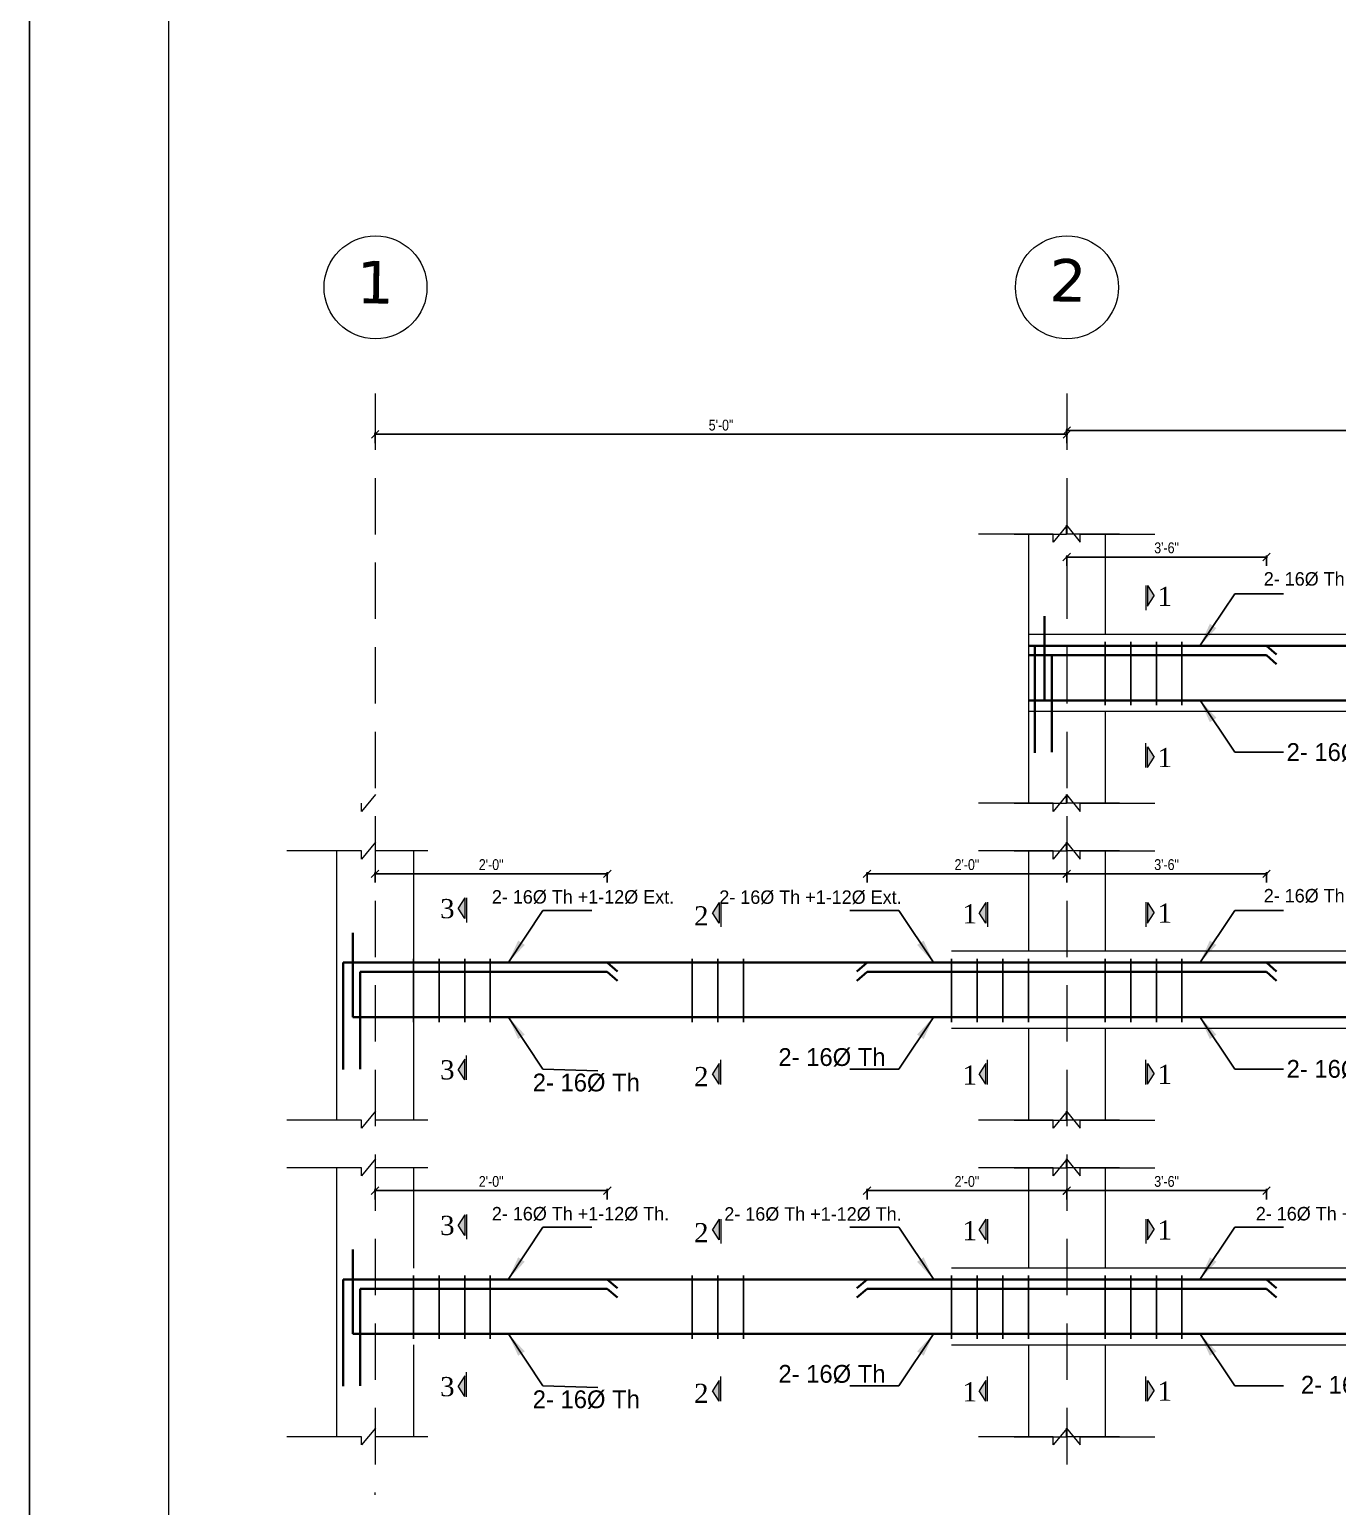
# Model space of a CAD drawing. Header units: inches. Extents: x 45643 to 70559, y -8725 to 1713.
# Drawn here: x 67381.6 to 67816.9, y -4238.4 to -3747.1 of the extents above; entities that cross this region are included whole.
import ezdxf

# ---------------------------------------------------------------- set-up
doc = ezdxf.new("R2010")
doc.units = ezdxf.units.IN
doc.header["$MEASUREMENT"] = 0
doc.linetypes.add('CENTER2', pattern=[1.125, 0.75, -0.125, 0.125, -0.125])
doc.linetypes.add('DASHED2', pattern=[0.375, 0.25, -0.125])
for name, color, linetype, lineweight in [('BEAM', 212, 'Continuous', 9), ('cenline', 170, 'CENTER2', 9), ('door', 3, 'Continuous', 13), ('ELE1', 3, 'Continuous', 9), ('Line', 7, 'Continuous', 15), ('Line 0.35', 130, 'Continuous', 35), ('REN', 140, 'Continuous', 35), ('Side-1', 11, 'Continuous', 18), ('Text', 7, 'Continuous', 9)]:
    doc.layers.add(name, color=color, linetype=linetype, lineweight=lineweight)
for name, color, linetype in [('DIM', 5, 'Continuous'), ('floorhatch', 43, 'Continuous'), ('STIRRUP', 10, 'Continuous')]:
    doc.layers.add(name, color=color, linetype=linetype)
doc.styles.add('Dks', font='ARIALN.TTF', dxfattribs={"height": 8})
doc.styles.add('ordinary', font='ARIALN.TTF')
doc.styles.add('sb', font='BKANT.TTF', dxfattribs={"height": 8})
doc.styles.get("Standard").update_dxf_attribs({"font": 'times.ttf'})
doc.dimstyles.new('1-4', dxfattribs={"dimscale": 0.1, "dimtxt": 36, "dimasz": 25, "dimexe": 5.625, "dimexo": 36, "dimgap": 12, "dimtad": 1, "dimzin": 0, "dimdsep": 46, "dimlunit": 4, "dimtxsty": 'ordinary', "dimblk": 'OBLIQUE', "dimcen": 1, "dimdle": 3, "dimclrt": 7, "dimadec": 3, "dimazin": 0, "dimtfac": 1, "dimtix": 1, "dimtofl": 0, "dimtmove": 0, "dimatfit": 3, "dimfxl": 29.1875, "dimfxlon": 1, "dimtolj": 1, "dimtzin": 0, "dimarcsym": 0})
doc.dimstyles.new('Dks', dxfattribs={"dimtxt": 8, "dimasz": 8, "dimexe": 6, "dimexo": 6, "dimgap": 0.03125, "dimtad": 0, "dimdec": 0, "dimzin": 0, "dimdsep": 46, "dimlunit": 3, "dimtxsty": 'Dks', "dimcen": 0.09375, "dimclrd": 256, "dimclre": 256, "dimclrt": 256, "dimadec": 0, "dimazin": 0, "dimtfac": 1, "dimtdec": 0, "dimtix": 1, "dimtmove": 2, "dimatfit": 3, "dimfxl": 1, "dimfrac": 2, "dimtolj": 1, "dimtzin": 0, "dimlwe": -1, "dimarcsym": 0})

# ---------------------------------------------------------------- blocks, each defined once
blk = doc.blocks.new('vrwa')
at = {"layer": 'Line', "linetype": 'Continuous'}
for points in [[(64431.27, 382588.92), (64427.13, 382595.36), (64427.13, 382582.49)], [(64431.27, 382488.21), (64427.13, 382481.77), (64427.13, 382494.64)]]:
    blk.add_hatch(color=256, dxfattribs=at).paths.add_polyline_path(points)
at = {"layer": 'door', "linetype": 'Continuous'}
for p, q in [((64426.1, 382595.46), (64426.1, 382580.11)), ((64427.13, 382595.36), (64427.13, 382582.49)), ((64427.13, 382595.36), (64431.27, 382588.92)), ((64427.13, 382582.49), (64431.27, 382588.92)), ((64426.1, 382481.67), (64426.1, 382497.02)), ((64427.13, 382481.77), (64427.13, 382494.64)), ((64427.13, 382494.64), (64431.27, 382488.21)), ((64427.13, 382481.77), (64431.27, 382488.21))]:
    blk.add_line(p, q, dxfattribs=at)
blk = doc.blocks.new('_Oblique')
at = {"color": 0, "linetype": 'ByBlock', "lineweight": -2}
blk.add_line((-0.5, -0.5), (0.5, 0.5), dxfattribs=at)
blk = doc.blocks.new('*D1134')
at = {"layer": 'Defpoints', "color": 0, "linetype": 'Continuous', "transparency": 16777216}
for p in [(67573.93, -4027.96), (67496.62, -4057.5, -1.6), (67573.93, -4057.5, -1.6)]:
    blk.add_point(p, dxfattribs=at)
at = {"layer": 'Line 0.35', "color": 0, "linetype": 'Continuous', "lineweight": -2, "transparency": 16777216}
for p, q in [((67496.32, -4027.96), (67574.23, -4027.96)), ((67496.62, -4030.88), (67496.62, -4027.4)), ((67573.93, -4030.88), (67573.93, -4027.4))]:
    blk.add_line(p, q, dxfattribs=at)
at = {"layer": 'Line 0.35', "color": 0, "linetype": 'Continuous', "lineweight": -2, "transparency": 16777216, "xscale": 2.5, "yscale": 2.5, "zscale": 2.5, "rotation": 180}
blk.add_blockref('_Oblique', (67496.62, -4027.96), dxfattribs=at)
at = {"layer": 'Line 0.35', "color": 0, "linetype": 'Continuous', "lineweight": -2, "transparency": 16777216, "xscale": 2.5, "yscale": 2.5, "zscale": 2.5}
blk.add_blockref('_Oblique', (67573.93, -4027.96), dxfattribs=at)
at = {"layer": 'Line 0.35', "color": 7, "linetype": 'Continuous', "transparency": 16777216, "insert": (67535.28, -4024.92), "char_height": 3.6, "attachment_point": 5, "style": 'ordinary'}
blk.add_mtext('\\A1;2\'-0"', dxfattribs=at)
blk = doc.blocks.new('*D1138')
at = {"layer": 'Defpoints', "color": 0, "linetype": 'Continuous', "transparency": 16777216}
for p in [(67573.93, -4133.36), (67496.62, -4162.89, -1.6), (67573.93, -4162.89, -1.6)]:
    blk.add_point(p, dxfattribs=at)
at = {"layer": 'Line 0.35', "color": 0, "linetype": 'Continuous', "lineweight": -2, "transparency": 16777216}
for p, q in [((67496.32, -4133.36), (67574.23, -4133.36)), ((67496.62, -4136.27), (67496.62, -4132.8)), ((67573.93, -4136.27), (67573.93, -4132.8))]:
    blk.add_line(p, q, dxfattribs=at)
at = {"layer": 'Line 0.35', "color": 0, "linetype": 'Continuous', "lineweight": -2, "transparency": 16777216, "xscale": 2.5, "yscale": 2.5, "zscale": 2.5, "rotation": 180}
blk.add_blockref('_Oblique', (67496.62, -4133.36), dxfattribs=at)
at = {"layer": 'Line 0.35', "color": 0, "linetype": 'Continuous', "lineweight": -2, "transparency": 16777216, "xscale": 2.5, "yscale": 2.5, "zscale": 2.5}
blk.add_blockref('_Oblique', (67573.93, -4133.36), dxfattribs=at)
at = {"layer": 'Line 0.35', "color": 7, "linetype": 'Continuous', "transparency": 16777216, "insert": (67535.28, -4130.32), "char_height": 3.6, "attachment_point": 5, "style": 'ordinary'}
blk.add_mtext('\\A1;2\'-0"', dxfattribs=at)
blk = doc.blocks.new('*D1151')
at = {"layer": 'Defpoints', "color": 0, "linetype": 'Continuous', "transparency": 16777216}
for p in [(67726.83, -4027.96), (67726.83, -4053.71, -1.6), (67660.36, -4057.5, -1.6)]:
    blk.add_point(p, dxfattribs=at)
at = {"layer": 'Line 0.35', "color": 0, "linetype": 'Continuous', "lineweight": -2, "transparency": 16777216}
for p, q in [((67660.06, -4027.96), (67727.13, -4027.96)), ((67660.36, -4030.88), (67660.36, -4027.4)), ((67726.83, -4030.87), (67726.83, -4027.4))]:
    blk.add_line(p, q, dxfattribs=at)
at = {"layer": 'Line 0.35', "color": 0, "linetype": 'Continuous', "lineweight": -2, "transparency": 16777216, "xscale": 2.5, "yscale": 2.5, "zscale": 2.5, "rotation": 180}
blk.add_blockref('_Oblique', (67660.36, -4027.96), dxfattribs=at)
at = {"layer": 'Line 0.35', "color": 0, "linetype": 'Continuous', "lineweight": -2, "transparency": 16777216, "xscale": 2.5, "yscale": 2.5, "zscale": 2.5}
blk.add_blockref('_Oblique', (67726.83, -4027.96), dxfattribs=at)
at = {"layer": 'Line 0.35', "color": 7, "linetype": 'Continuous', "transparency": 16777216, "insert": (67693.6, -4024.92), "char_height": 3.6, "attachment_point": 5, "style": 'ordinary'}
blk.add_mtext('\\A1;2\'-0"', dxfattribs=at)
blk = doc.blocks.new('*D1152')
at = {"layer": 'Defpoints', "color": 0, "linetype": 'Continuous', "transparency": 16777216}
for p in [(67793.29, -4027.96), (67726.81, -4057.5, -1.6), (67793.29, -4057.5, -1.6)]:
    blk.add_point(p, dxfattribs=at)
at = {"layer": 'Line 0.35', "color": 0, "linetype": 'Continuous', "lineweight": -2, "transparency": 16777216}
for p, q in [((67726.51, -4027.96), (67793.59, -4027.96)), ((67726.81, -4030.88), (67726.81, -4027.4)), ((67793.29, -4030.88), (67793.29, -4027.4))]:
    blk.add_line(p, q, dxfattribs=at)
at = {"layer": 'Line 0.35', "color": 0, "linetype": 'Continuous', "lineweight": -2, "transparency": 16777216, "xscale": 2.5, "yscale": 2.5, "zscale": 2.5, "rotation": 180}
blk.add_blockref('_Oblique', (67726.81, -4027.96), dxfattribs=at)
at = {"layer": 'Line 0.35', "color": 0, "linetype": 'Continuous', "lineweight": -2, "transparency": 16777216, "xscale": 2.5, "yscale": 2.5, "zscale": 2.5}
blk.add_blockref('_Oblique', (67793.29, -4027.96), dxfattribs=at)
at = {"layer": 'Line 0.35', "color": 7, "linetype": 'Continuous', "transparency": 16777216, "insert": (67760.05, -4024.92), "char_height": 3.6, "attachment_point": 5, "style": 'ordinary'}
blk.add_mtext('\\A1;3\'-6"', dxfattribs=at)
blk = doc.blocks.new('*D1153')
at = {"layer": 'Defpoints', "color": 0, "linetype": 'Continuous', "transparency": 16777216}
for p in [(67726.83, -4133.36), (67726.83, -4159.1, -1.6), (67660.36, -4162.89, -1.6)]:
    blk.add_point(p, dxfattribs=at)
at = {"layer": 'Line 0.35', "color": 0, "linetype": 'Continuous', "lineweight": -2, "transparency": 16777216}
for p, q in [((67660.06, -4133.36), (67727.13, -4133.36)), ((67660.36, -4136.27), (67660.36, -4132.8)), ((67726.83, -4136.27), (67726.83, -4132.8))]:
    blk.add_line(p, q, dxfattribs=at)
at = {"layer": 'Line 0.35', "color": 0, "linetype": 'Continuous', "lineweight": -2, "transparency": 16777216, "xscale": 2.5, "yscale": 2.5, "zscale": 2.5, "rotation": 180}
blk.add_blockref('_Oblique', (67660.36, -4133.36), dxfattribs=at)
at = {"layer": 'Line 0.35', "color": 0, "linetype": 'Continuous', "lineweight": -2, "transparency": 16777216, "xscale": 2.5, "yscale": 2.5, "zscale": 2.5}
blk.add_blockref('_Oblique', (67726.83, -4133.36), dxfattribs=at)
at = {"layer": 'Line 0.35', "color": 7, "linetype": 'Continuous', "transparency": 16777216, "insert": (67693.6, -4130.32), "char_height": 3.6, "attachment_point": 5, "style": 'ordinary'}
blk.add_mtext('\\A1;2\'-0"', dxfattribs=at)
blk = doc.blocks.new('*D1154')
at = {"layer": 'Defpoints', "color": 0, "linetype": 'Continuous', "transparency": 16777216}
for p in [(67793.29, -4133.36), (67726.81, -4162.89, -1.6), (67793.29, -4162.89, -1.6)]:
    blk.add_point(p, dxfattribs=at)
at = {"layer": 'Line 0.35', "color": 0, "linetype": 'Continuous', "lineweight": -2, "transparency": 16777216}
for p, q in [((67726.51, -4133.36), (67793.59, -4133.36)), ((67726.81, -4136.27), (67726.81, -4132.8)), ((67793.29, -4136.27), (67793.29, -4132.8))]:
    blk.add_line(p, q, dxfattribs=at)
at = {"layer": 'Line 0.35', "color": 0, "linetype": 'Continuous', "lineweight": -2, "transparency": 16777216, "xscale": 2.5, "yscale": 2.5, "zscale": 2.5, "rotation": 180}
blk.add_blockref('_Oblique', (67726.81, -4133.36), dxfattribs=at)
at = {"layer": 'Line 0.35', "color": 0, "linetype": 'Continuous', "lineweight": -2, "transparency": 16777216, "xscale": 2.5, "yscale": 2.5, "zscale": 2.5}
blk.add_blockref('_Oblique', (67793.29, -4133.36), dxfattribs=at)
at = {"layer": 'Line 0.35', "color": 7, "linetype": 'Continuous', "transparency": 16777216, "insert": (67760.05, -4130.32), "char_height": 3.6, "attachment_point": 5, "style": 'ordinary'}
blk.add_mtext('\\A1;3\'-6"', dxfattribs=at)
blk = doc.blocks.new('*D1155')
at = {"layer": 'Defpoints', "color": 0, "linetype": 'Continuous', "transparency": 16777216}
for p in [(67496.69, -3881.73), (67496.69, -3907.39), (67726.85, -3932.22)]:
    blk.add_point(p, dxfattribs=at)
at = {"layer": 'Line 0.35', "color": 0, "linetype": 'Continuous', "lineweight": -2, "transparency": 16777216}
for p, q in [((67727.15, -3881.73), (67496.39, -3881.73)), ((67496.69, -3884.65), (67496.69, -3881.17)), ((67726.85, -3884.65), (67726.85, -3881.17))]:
    blk.add_line(p, q, dxfattribs=at)
at = {"layer": 'Line 0.35', "color": 0, "linetype": 'Continuous', "lineweight": -2, "transparency": 16777216, "xscale": 2.5, "yscale": 2.5, "zscale": 2.5, "rotation": 180}
blk.add_blockref('_Oblique', (67496.69, -3881.73), dxfattribs=at)
at = {"layer": 'Line 0.35', "color": 0, "linetype": 'Continuous', "lineweight": -2, "transparency": 16777216, "xscale": 2.5, "yscale": 2.5, "zscale": 2.5}
blk.add_blockref('_Oblique', (67726.85, -3881.73), dxfattribs=at)
at = {"layer": 'Line 0.35', "color": 7, "linetype": 'Continuous', "transparency": 16777216, "insert": (67611.77, -3878.7), "char_height": 3.6, "attachment_point": 5, "style": 'ordinary'}
blk.add_mtext('\\A1;5\'-0"', dxfattribs=at)
blk = doc.blocks.new('*D1156')
at = {"layer": 'Defpoints', "color": 0, "linetype": 'Continuous', "transparency": 16777216}
for p in [(67793.29, -3922.56), (67726.81, -3952.1, -1.6), (67793.29, -3952.1, -1.6)]:
    blk.add_point(p, dxfattribs=at)
at = {"layer": 'Line 0.35', "color": 0, "linetype": 'Continuous', "lineweight": -2, "transparency": 16777216}
for p, q in [((67726.51, -3922.56), (67793.59, -3922.56)), ((67726.81, -3925.48), (67726.81, -3922)), ((67793.29, -3925.48), (67793.29, -3922))]:
    blk.add_line(p, q, dxfattribs=at)
at = {"layer": 'Line 0.35', "color": 0, "linetype": 'Continuous', "lineweight": -2, "transparency": 16777216, "xscale": 2.5, "yscale": 2.5, "zscale": 2.5, "rotation": 180}
blk.add_blockref('_Oblique', (67726.81, -3922.56), dxfattribs=at)
at = {"layer": 'Line 0.35', "color": 0, "linetype": 'Continuous', "lineweight": -2, "transparency": 16777216, "xscale": 2.5, "yscale": 2.5, "zscale": 2.5}
blk.add_blockref('_Oblique', (67793.29, -3922.56), dxfattribs=at)
at = {"layer": 'Line 0.35', "color": 7, "linetype": 'Continuous', "transparency": 16777216, "insert": (67760.05, -3919.53), "char_height": 3.6, "attachment_point": 5, "style": 'ordinary'}
blk.add_mtext('\\A1;3\'-6"', dxfattribs=at)
blk = doc.blocks.new('*D1164')
at = {"layer": 'Defpoints', "color": 0, "linetype": 'Continuous', "transparency": 16777216}
for p in [(67726.83, -3880.52), (67726.83, -3906.17), (67985.05, -3931.01)]:
    blk.add_point(p, dxfattribs=at)
at = {"layer": 'Line 0.35', "color": 0, "linetype": 'Continuous', "lineweight": -2, "transparency": 16777216}
for p, q in [((67985.35, -3880.52), (67726.53, -3880.52)), ((67726.83, -3883.44), (67726.83, -3879.96)), ((67985.05, -3883.44), (67985.05, -3879.96))]:
    blk.add_line(p, q, dxfattribs=at)
at = {"layer": 'Line 0.35', "color": 0, "linetype": 'Continuous', "lineweight": -2, "transparency": 16777216, "xscale": 2.5, "yscale": 2.5, "zscale": 2.5, "rotation": 180}
blk.add_blockref('_Oblique', (67726.83, -3880.52), dxfattribs=at)
at = {"layer": 'Line 0.35', "color": 0, "linetype": 'Continuous', "lineweight": -2, "transparency": 16777216, "xscale": 2.5, "yscale": 2.5, "zscale": 2.5}
blk.add_blockref('_Oblique', (67985.05, -3880.52), dxfattribs=at)
at = {"layer": 'Line 0.35', "color": 7, "linetype": 'Continuous', "transparency": 16777216, "insert": (67855.94, -3877.49), "char_height": 3.6, "attachment_point": 5, "style": 'ordinary'}
blk.add_mtext('\\A1;8\'-4"', dxfattribs=at)

msp = doc.modelspace()

# ---------------------------------------------------------------- linework, layer by layer
at = {"layer": 'BEAM', "linetype": 'ByBlock'}
for p, q in [((67722.344, -3914.932), (67697.485, -3914.932)), ((67709.293, -3914.932), (67726.717, -3914.932)), ((67726.94, -3912.014), (67722.344, -3917.64)), ((67722.344, -3917.64), (67722.344, -3914.932)), ((67726.717, -3912.014), (67731.313, -3917.64)), ((67726.717, -3915.058), (67726.717, -3912.014)), ((67726.94, -3915.058), (67726.94, -3912.014)), ((67744.363, -3914.932), (67726.94, -3914.932)), ((67731.313, -3914.932), (67756.171, -3914.932)), ((67731.313, -3917.64), (67731.313, -3914.932)), ((67496.75, -4001.551), (67492.155, -4007.177)), ((67492.155, -4007.177), (67492.155, -4004.469)), ((67722.344, -4004.469), (67697.485, -4004.469)), ((67722.344, -4004.469), (67697.485, -4004.469)), ((67709.293, -4004.469), (67726.717, -4004.469)), ((67726.94, -4001.551), (67722.344, -4007.177)), ((67726.94, -4001.551), (67722.344, -4007.177)), ((67722.344, -4007.177), (67722.344, -4004.469)), ((67722.344, -4007.177), (67722.344, -4004.469)), ((67726.717, -4001.551), (67731.313, -4007.177)), ((67726.717, -4004.594), (67726.717, -4001.551)), ((67726.717, -4001.551), (67731.313, -4007.177)), ((67726.717, -4004.594), (67726.717, -4001.551)), ((67726.94, -4004.594), (67726.94, -4001.551)), ((67726.94, -4004.594), (67726.94, -4001.551)), ((67744.363, -4004.469), (67726.94, -4004.469)), ((67731.313, -4004.469), (67756.171, -4004.469)), ((67731.313, -4007.177), (67731.313, -4004.469)), ((67731.313, -4004.469), (67756.171, -4004.469)), ((67731.313, -4007.177), (67731.313, -4004.469)), ((67496.75, -4017.411), (67492.155, -4023.037)), ((67496.75, -4020.455), (67496.75, -4017.411)), ((67726.94, -4017.411), (67722.344, -4023.037)), ((67726.717, -4017.411), (67731.313, -4023.037)), ((67726.717, -4020.455), (67726.717, -4017.411)), ((67726.94, -4020.455), (67726.94, -4017.411)), ((67492.155, -4020.329), (67467.296, -4020.329)), ((67492.155, -4023.037), (67492.155, -4020.329)), ((67514.174, -4020.329), (67496.75, -4020.329)), ((67722.344, -4020.329), (67697.485, -4020.329)), ((67709.293, -4020.329), (67726.717, -4020.329)), ((67722.344, -4023.037), (67722.344, -4020.329)), ((67744.363, -4020.329), (67726.94, -4020.329)), ((67731.313, -4020.329), (67756.171, -4020.329)), ((67731.313, -4023.037), (67731.313, -4020.329)), ((67496.75, -4106.947), (67492.155, -4112.573)), ((67496.75, -4109.991), (67496.75, -4106.947)), ((67726.94, -4106.947), (67722.344, -4112.573)), ((67726.94, -4106.947), (67722.344, -4112.573)), ((67726.717, -4106.947), (67731.313, -4112.573)), ((67726.717, -4109.991), (67726.717, -4106.947)), ((67726.717, -4106.947), (67731.313, -4112.573)), ((67726.717, -4109.991), (67726.717, -4106.947)), ((67726.94, -4109.991), (67726.94, -4106.947)), ((67726.94, -4109.991), (67726.94, -4106.947)), ((67492.155, -4109.865), (67467.296, -4109.865)), ((67492.155, -4112.573), (67492.155, -4109.865)), ((67514.174, -4109.865), (67496.75, -4109.865)), ((67722.344, -4109.865), (67697.485, -4109.865)), ((67722.344, -4109.865), (67697.485, -4109.865)), ((67709.293, -4109.865), (67726.717, -4109.865)), ((67722.344, -4112.573), (67722.344, -4109.865)), ((67722.344, -4112.573), (67722.344, -4109.865)), ((67744.363, -4109.865), (67726.94, -4109.865)), ((67731.313, -4109.865), (67756.171, -4109.865)), ((67731.313, -4112.573), (67731.313, -4109.865)), ((67731.313, -4109.865), (67756.171, -4109.865)), ((67731.313, -4112.573), (67731.313, -4109.865)), ((67492.155, -4125.726), (67467.296, -4125.726)), ((67496.75, -4122.807), (67492.155, -4128.433)), ((67492.155, -4128.433), (67492.155, -4125.726)), ((67496.75, -4125.851), (67496.75, -4122.807)), ((67514.174, -4125.726), (67496.75, -4125.726)), ((67722.344, -4125.726), (67697.485, -4125.726)), ((67709.293, -4125.726), (67726.717, -4125.726)), ((67726.94, -4122.807), (67722.344, -4128.433)), ((67722.344, -4128.433), (67722.344, -4125.726)), ((67726.717, -4122.807), (67731.313, -4128.433)), ((67726.717, -4125.851), (67726.717, -4122.807)), ((67726.94, -4125.851), (67726.94, -4122.807)), ((67744.363, -4125.726), (67726.94, -4125.726)), ((67731.313, -4125.726), (67756.171, -4125.726)), ((67731.313, -4128.433), (67731.313, -4125.726)), ((67492.155, -4215.262), (67467.296, -4215.262)), ((67496.75, -4212.344), (67492.155, -4217.97)), ((67492.155, -4217.97), (67492.155, -4215.262)), ((67496.75, -4215.388), (67496.75, -4212.344)), ((67514.174, -4215.262), (67496.75, -4215.262)), ((67722.344, -4215.262), (67697.485, -4215.262)), ((67722.344, -4215.262), (67697.485, -4215.262)), ((67709.293, -4215.262), (67726.717, -4215.262)), ((67726.94, -4212.344), (67722.344, -4217.97)), ((67726.94, -4212.344), (67722.344, -4217.97)), ((67722.344, -4217.97), (67722.344, -4215.262)), ((67722.344, -4217.97), (67722.344, -4215.262)), ((67726.717, -4212.344), (67731.313, -4217.97)), ((67726.717, -4215.388), (67726.717, -4212.344)), ((67726.717, -4212.344), (67731.313, -4217.97)), ((67726.717, -4215.388), (67726.717, -4212.344)), ((67726.94, -4215.388), (67726.94, -4212.344)), ((67726.94, -4215.388), (67726.94, -4212.344)), ((67744.363, -4215.262), (67726.94, -4215.262)), ((67731.313, -4215.262), (67756.171, -4215.262)), ((67731.313, -4217.97), (67731.313, -4215.262)), ((67731.313, -4215.262), (67756.171, -4215.262)), ((67731.313, -4217.97), (67731.313, -4215.262))]:
    msp.add_line(p, q, dxfattribs=at)
at = {"layer": 'cenline', "color": 3, "linetype": 'DASHED2', "ltscale": 75}
for p, q in [((67496.699, -3868.172), (67496.615, -4234.602)), ((67726.828, -3868.172), (67726.828, -4230.425)), ((67726.828, -3868.172), (67726.828, -4230.425))]:
    msp.add_line(p, q, dxfattribs=at)
at = {"layer": 'Defpoints'}
msp.add_lwpolyline([(70559.247, -3239.316), (67381.647, -3239.316), (67381.647, -5487.285), (70559.247, -5487.285)], close=True, dxfattribs=at)
at = {"layer": 'ELE1', "color": 11, "linetype": 'Continuous', "true_color": 0xf27172}
for p, q in [((67972.246, -3948.311), (67714.049, -3948.311)), ((67714.049, -3973.871, 3.195), (67972.246, -3973.871, 3.195)), ((67972.246, -4053.708), (67688.489, -4053.708)), ((67688.489, -4079.267, 3.195), (67972.246, -4079.267, 3.195)), ((67972.246, -4159.104), (67688.489, -4159.104)), ((67688.489, -4184.664, 3.195), (67972.246, -4184.664, 3.195))]:
    msp.add_line(p, q, dxfattribs=at)
at = {"layer": 'ELE1'}
msp.add_lwpolyline([(67427.965, -3285.634), (70512.929, -3285.634), (70512.929, -5440.967), (67427.965, -5440.967)], close=True, dxfattribs=at)
at = {"layer": 'REN', "ltscale": 50}
for p, q in [((67719.473, -3942.189), (67719.473, -3970.242)), ((67714.049, -3952.1), (67997.806, -3952.1)), ((67714.049, -3952.1), (67997.806, -3952.1)), ((67714.049, -3955.216), (67739.608, -3955.216)), ((67716.192, -3952.1), (67716.192, -3987.668)), ((67793.293, -3955.216), (67739.608, -3955.216)), ((67793.293, -3952.1), (67796.681, -3955.04)), ((67793.293, -3955.216), (67796.681, -3958.156)), ((67714.049, -3970.242), (67972.246, -3970.242)), ((67714.049, -3970.242), (67972.246, -3970.242)), ((67489.284, -4047.586), (67489.284, -4075.638)), ((67486.003, -4057.496), (67997.806, -4057.496)), ((67486.003, -4057.496), (67486.003, -4093.064)), ((67573.927, -4057.496), (67577.315, -4060.437)), ((67660.363, -4057.496), (67656.976, -4060.437)), ((67714.049, -4057.496), (67997.806, -4057.496)), ((67793.293, -4057.496), (67796.681, -4060.437)), ((67491.629, -4060.612), (67573.927, -4060.612)), ((67573.927, -4060.612), (67577.315, -4063.553)), ((67660.363, -4060.612), (67656.976, -4063.553)), ((67660.363, -4060.612), (67739.608, -4060.612)), ((67793.293, -4060.612), (67739.608, -4060.612)), ((67793.293, -4060.612), (67796.681, -4063.553)), ((67489.284, -4075.638), (67972.246, -4075.638)), ((67714.049, -4075.638), (67972.246, -4075.638)), ((67489.284, -4152.982), (67489.284, -4181.035)), ((67486.003, -4162.893), (67997.806, -4162.893)), ((67486.003, -4162.893), (67486.003, -4198.461)), ((67491.629, -4166.009), (67573.927, -4166.009)), ((67573.927, -4162.893), (67577.315, -4165.833)), ((67573.927, -4166.009), (67577.315, -4168.949)), ((67660.363, -4162.893), (67656.976, -4165.833)), ((67660.363, -4166.009), (67656.976, -4168.949)), ((67660.363, -4166.009), (67739.608, -4166.009)), ((67714.049, -4162.893), (67997.806, -4162.893)), ((67793.293, -4166.009), (67739.608, -4166.009)), ((67793.293, -4162.893), (67796.681, -4165.833)), ((67793.293, -4166.009), (67796.681, -4168.949)), ((67489.284, -4181.035), (67972.246, -4181.035)), ((67714.049, -4181.035), (67972.246, -4181.035))]:
    msp.add_line(p, q, dxfattribs=at)
at = {"layer": 'REN'}
for p, q in [((67721.818, -3955.216), (67721.818, -3987.503)), ((67491.629, -4060.612), (67491.629, -4092.9)), ((67491.629, -4166.009), (67491.629, -4198.297))]:
    msp.add_line(p, q, dxfattribs=at)
at = {"layer": 'Side-1'}
for p, q in [((67714.049, -3914.932), (67714.049, -3973.871)), ((67739.608, -3914.932), (67739.608, -3948.311)), ((67714.049, -3973.871), (67714.049, -4004.469)), ((67739.608, -3973.871), (67739.608, -4004.469)), ((67483.859, -4020.329), (67483.859, -4075.638)), ((67509.419, -4020.329), (67509.419, -4057.496)), ((67509.419, -4020.329), (67509.419, -4057.496)), ((67714.049, -4020.329), (67714.049, -4053.708)), ((67739.608, -4020.329), (67739.608, -4053.708)), ((67483.859, -4075.638), (67483.859, -4109.865)), ((67509.419, -4075.638), (67509.419, -4109.865)), ((67714.049, -4079.267), (67714.049, -4109.865)), ((67739.608, -4079.267), (67739.608, -4109.865)), ((67483.859, -4125.726), (67483.859, -4181.035)), ((67509.419, -4125.726), (67509.419, -4159.104)), ((67509.419, -4125.726), (67509.419, -4159.104)), ((67714.049, -4125.726), (67714.049, -4159.104)), ((67739.608, -4125.726), (67739.608, -4159.104)), ((67483.859, -4181.035), (67483.859, -4215.262)), ((67509.419, -4184.664), (67509.419, -4215.262)), ((67714.049, -4184.664), (67714.049, -4215.262)), ((67739.608, -4184.664), (67739.608, -4215.262))]:
    msp.add_line(p, q, dxfattribs=at)
at = {"layer": 'STIRRUP', "linetype": 'ByBlock'}
for p, q in [((67739.608, -3971.868), (67739.608, -3950.801)), ((67748.128, -3971.868), (67748.128, -3950.801)), ((67756.648, -3971.868), (67756.648, -3950.801)), ((67765.168, -3971.868), (67765.168, -3950.801)), ((67509.419, -4077.265), (67509.419, -4056.198)), ((67517.939, -4077.265), (67517.939, -4056.198)), ((67526.459, -4077.265), (67526.459, -4056.198)), ((67534.978, -4077.265), (67534.978, -4056.198)), ((67602.215, -4077.265), (67602.215, -4056.198)), ((67610.735, -4077.265), (67610.735, -4056.198)), ((67619.255, -4077.265), (67619.255, -4056.198)), ((67688.489, -4077.265), (67688.489, -4056.198)), ((67697.009, -4077.265), (67697.009, -4056.198)), ((67705.529, -4077.265), (67705.529, -4056.198)), ((67714.049, -4077.265), (67714.049, -4056.198)), ((67739.608, -4077.265), (67739.608, -4056.198)), ((67748.128, -4077.265), (67748.128, -4056.198)), ((67756.648, -4077.265), (67756.648, -4056.198)), ((67765.168, -4077.265), (67765.168, -4056.198)), ((67509.419, -4182.662), (67509.419, -4161.594)), ((67517.939, -4182.662), (67517.939, -4161.594)), ((67526.459, -4182.662), (67526.459, -4161.594)), ((67534.978, -4182.662), (67534.978, -4161.594)), ((67602.215, -4182.662), (67602.215, -4161.594)), ((67610.735, -4182.662), (67610.735, -4161.594)), ((67619.255, -4182.662), (67619.255, -4161.594)), ((67688.489, -4182.662), (67688.489, -4161.594)), ((67697.009, -4182.662), (67697.009, -4161.594)), ((67705.529, -4182.662), (67705.529, -4161.594)), ((67714.049, -4182.662), (67714.049, -4161.594)), ((67739.608, -4182.662), (67739.608, -4161.594)), ((67748.128, -4182.662), (67748.128, -4161.594)), ((67756.648, -4182.662), (67756.648, -4161.594)), ((67765.168, -4182.662), (67765.168, -4161.594))]:
    msp.add_line(p, q, dxfattribs=at)
at = {"layer": 'Text'}
for centre in [(67496.79, -3832.845), (67496.79, -3832.845), (67726.905, -3832.845), (67726.905, -3832.845)]:
    msp.add_circle(centre, 17.125, dxfattribs=at)

# ---------------------------------------------------------------- block references
at = {"layer": 'door', "linetype": 'Continuous', "yscale": 0.5324930654132913, "zscale": 0.5324930654151103}
for p, xscale in [((33446.729, -207661.456), 0.5324930654169293), ((101833.499, -207765.37), -0.5324930654169293), ((101918.168, -207766.852), -0.5324930654169293), ((102006.927, -207766.852), -0.5324930654169293), ((33446.729, -207766.852), 0.5324930654169293), ((101833.499, -207870.766), -0.5324930654169293), ((101918.168, -207872.249), -0.5324930654169293), ((102006.927, -207872.249), -0.5324930654169293), ((33446.729, -207872.249), 0.5324930654169293)]:
    msp.add_blockref('vrwa', p, dxfattribs=dict(at, xscale=xscale))

# ---------------------------------------------------------------- texts
at = {"layer": 'floorhatch', "color": 7, "linetype": 'Continuous', "char_height": 6.39, "attachment_point": 5}
for s, insert in [('1', (67759.422, -3935.646)), ('1', (67759.422, -3989.277)), ('3', (67520.682, -4039.58)), ('2', (67605.202, -4041.955)), ('1', (67694.538, -4041.264)), ('1', (67759.422, -4041.043)), ('3', (67520.682, -4093.211)), ('2', (67605.202, -4095.423)), ('1', (67694.538, -4094.895)), ('1', (67759.422, -4094.674)), ('3', (67520.682, -4144.976)), ('2', (67605.202, -4147.352)), ('1', (67694.538, -4146.66)), ('1', (67759.422, -4146.439)), ('3', (67520.682, -4198.608)), ('2', (67605.202, -4200.819)), ('1', (67694.538, -4200.292)), ('1', (67759.422, -4200.07))]:
    msp.add_mtext(s, dxfattribs=dict(at, insert=insert))
at = {"layer": 'Text', "char_height": 14.17222, "attachment_point": 1, "rotation": 359.11823}
for s, insert in [('{\\fVerdana|b0|i0|c0|p34;1}', (67490.639, -3823.931)), ('{\\fVerdana|b0|i0|c0|p34;2}', (67721.177, -3823.324))]:
    msp.add_mtext(s, dxfattribs=dict(at, insert=insert))
at = {"layer": 'Text', "style": 'sb'}
for s, insert, char_height, attachment_point in [('2- 16%%C Th +1-12%%C Ext.', (67792.384, -3932.237), 4.47294, 7), ('2- 16%%C Th ', (67799.998, -3984.488), 5.92048, 1), ('2- 16%%C Th +1-12%%C Ext.', (67535.503, -4038.038, 3.195), 4.47294, 7), ('2- 16%%C Th +1-12%%C Ext.', (67671.877, -4038.12), 4.47294, 9), ('2- 16%%C Th +1-12%%C Ext.', (67792.384, -4037.634), 4.47294, 7), ('2- 16%%C Th ', (67799.998, -4089.885), 5.92048, 1), ('2- 16%%C Th ', (67584.753, -4094.418, 3.833), 5.92048, 3), ('2- 16%%C Th +1-12%%C Th.', (67535.503, -4143.434, 3.195), 4.47294, 7), ('2- 16%%C Th +1-12%%C Th.', (67671.877, -4143.517), 4.47294, 9), ('2- 16%%C Th +1-12%%C Th.', (67789.737, -4143.434, 3.195), 4.47294, 7), ('2- 16%%C Th ', (67840.398, -4194.986, 3.833), 5.92048, 3), ('2- 16%%C Th ', (67584.753, -4199.815, 3.833), 5.92048, 3)]:
    msp.add_mtext(s, dxfattribs=dict(at, insert=insert, char_height=char_height, attachment_point=attachment_point))
at = {"layer": 'Text', "char_height": 5.92048, "width": 77.52545, "attachment_point": 3, "style": 'sb'}
for insert in [(67666.516, -4085.963), (67666.516, -4191.359)]:
    msp.add_mtext('2- 16%%C Th ', dxfattribs=dict(at, insert=insert))

# ---------------------------------------------------------------- dimensions: what is measured, and where the dimension line sits
at = {"layer": 'Line 0.35', "linetype": 'Continuous'}
for base, p1, p2, text, picture, middle in [((67496.69, -3881.734), (67726.854, -3932.217), (67496.69, -3907.39), '5\'-0"', '*D1155', (67611.772, -3878.696)), ((67726.828, -3880.523), (67985.051, -3931.006), (67726.828, -3906.172), '8\'-4"', '*D1164', (67855.94, -3877.485))]:
    dim = msp.add_linear_dim(base=base, p1=p1, p2=p2, angle=180, text=text, dimstyle='1-4', dxfattribs=at)
    dim.commit()
    dim.dimension.update_dxf_attribs({"geometry": picture, "text_midpoint": middle})
for base, p1, p2, text, picture, middle in [((67793.293, -3922.565, 1.597), (67726.814, -3952.1), (67793.293, -3952.1), '3\'-6"', '*D1156', (67760.054, -3919.527, 1.597)), ((67573.927, -4027.961, 1.597), (67496.625, -4057.496), (67573.927, -4057.496), '2\'-0"', '*D1134', (67535.276, -4024.923, 1.597)), ((67793.293, -4027.961, 1.597), (67726.814, -4057.496), (67793.293, -4057.496), '3\'-6"', '*D1152', (67760.054, -4024.923, 1.597)), ((67573.927, -4133.358, 1.597), (67496.625, -4162.893), (67573.927, -4162.893), '2\'-0"', '*D1138', (67535.276, -4130.32, 1.597)), ((67793.293, -4133.358, 1.597), (67726.814, -4162.893), (67793.293, -4162.893), '3\'-6"', '*D1154', (67760.054, -4130.32, 1.597))]:
    dim = msp.add_linear_dim(base=base, p1=p1, p2=p2, text=text, dimstyle='1-4', override={"dimfrac": 2}, dxfattribs=at)
    dim.commit()
    dim.dimension.update_dxf_attribs({"geometry": picture, "text_midpoint": middle})
for base, p1, p2, picture, middle in [((67726.828, -4027.961, 1.597), (67660.363, -4057.496), (67726.828, -4053.708), '*D1151', (67693.596, -4024.923, 1.597)), ((67726.828, -4133.358, 1.597), (67660.363, -4162.893), (67726.828, -4159.104), '*D1153', (67693.596, -4130.32, 1.597))]:
    dim = msp.add_linear_dim(base=base, p1=p1, p2=p2, text='2\'-0"', dimstyle='1-4', dxfattribs=at)
    dim.commit()
    dim.dimension.update_dxf_attribs({"geometry": picture, "text_midpoint": middle})

# ---------------------------------------------------------------- leaders
at = {"layer": 'DIM', "ltscale": 50}
for points in [[(67771.099, -3952.15), (67782.708, -3934.761), (67798.978, -3934.761)], [(67771.099, -3970.125), (67782.708, -3987.514), (67798.978, -3987.514)], [(67540.91, -4057.546, 3.195), (67552.518, -4040.157, 3.195), (67568.788, -4040.157, 3.195)], [(67682.557, -4057.546), (67670.949, -4040.157), (67654.679, -4040.157)], [(67771.099, -4057.546), (67782.708, -4040.157), (67798.978, -4040.157)], [(67540.91, -4075.521, 3.195), (67552.518, -4092.91, 3.195), (67570.797, -4093.504, 3.195)], [(67682.557, -4075.521), (67670.949, -4092.91), (67654.679, -4092.91)], [(67771.099, -4075.521), (67782.708, -4092.91), (67798.978, -4092.91)], [(67540.91, -4162.943, 3.195), (67552.518, -4145.554, 3.195), (67568.788, -4145.554, 3.195)], [(67682.557, -4162.943), (67670.949, -4145.554), (67654.679, -4145.554)], [(67771.099, -4162.943), (67782.708, -4145.554), (67798.978, -4145.554)], [(67540.91, -4180.918, 3.195), (67552.518, -4198.307, 3.195), (67570.797, -4198.9, 3.195)], [(67682.557, -4180.918), (67670.949, -4198.307), (67654.679, -4198.307)], [(67771.099, -4180.918), (67782.708, -4198.307), (67798.978, -4198.307)]]:
    msp.add_leader(points, dimstyle='Dks', dxfattribs=at)

doc.saveas('drawing.dxf')
